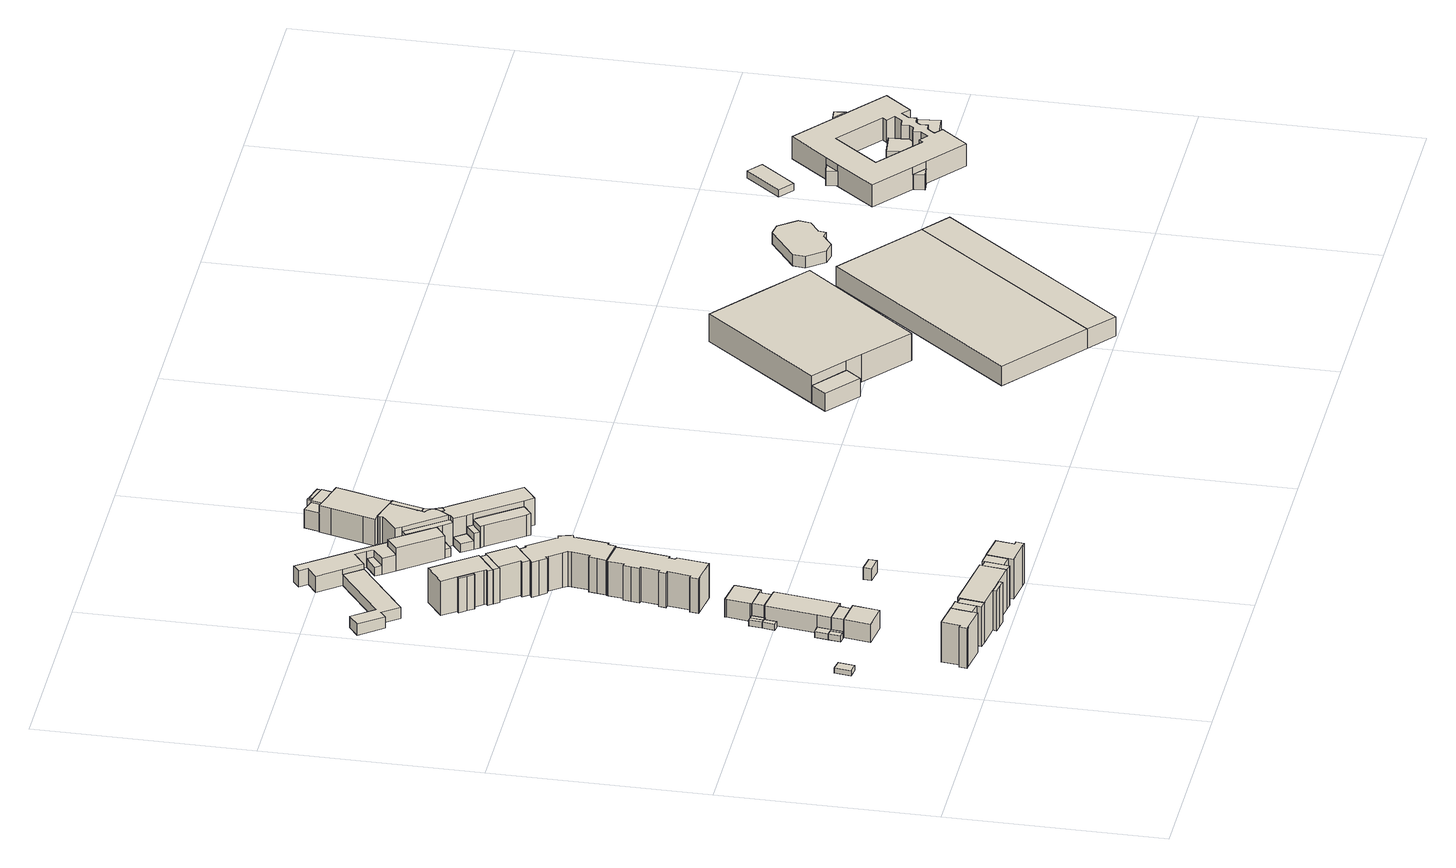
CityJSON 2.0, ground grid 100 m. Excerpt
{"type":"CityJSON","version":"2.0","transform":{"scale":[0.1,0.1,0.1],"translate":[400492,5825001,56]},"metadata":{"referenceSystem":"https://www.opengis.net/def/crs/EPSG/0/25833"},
"CityObjects":{
"building1":{"type":"Building","attributes":{"Gemeindeschluessel":"11000011","BezugspunktDach":"2200","function":"31001_2523","measuredHeight":2.46,"storeysAboveGround":1},"address":[{"country":"Germany","locality":"Berlin","thoroughfareNumber":"47 (1)","thoroughfareName":"Wartiner Straße"}],"geometry":[{"type":"Solid","lod":"1","boundaries":[[[[0,1,2,3]],[[4,5,6,7]],[[4,7,3,2]],[[5,4,2,1]],[[6,5,1,0]],[[7,6,0,3]]]]}]},
"building2":{"type":"Building","attributes":{"Gemeindeschluessel":"11000011","BezugspunktDach":"2200","function":"51009_1610","measuredHeight":2.93,"storeysAboveGround":0},"address":[{"country":"Germany","locality":"Berlin"}],"geometry":[{"type":"Solid","lod":"1","boundaries":[[[[8,9,10,11]],[[12,13,14,15]],[[12,15,11,10]],[[13,12,10,9]],[[14,13,9,8]],[[15,14,8,11]]]]}]},
"building3":{"type":"Building","attributes":{"Gemeindeschluessel":"11000011","function":"31001_1010"},"address":[{"country":"Germany","locality":"Berlin","thoroughfareNumber":"2, 4, 6, 8","thoroughfareName":"Passower Straße"}],"children":["building3-1","building3-2","building3-3","building3-4","building3-5","building3-6","building3-7","building3-8"]},
"building3-1":{"type":"BuildingPart","attributes":{"BezugspunktDach":"2200","measuredHeight":19.99,"storeysAboveGround":6},"parents":["building3"],"geometry":[{"type":"MultiSurface","lod":"1","boundaries":[[[16,17,18,19,20,21,22,23]],[[24,25,26,27,28,29,30,31]],[[24,32,33,23,22]],[[25,24,22,21]],[[26,25,21,20]],[[27,26,20,19]],[[34,35,19,18]],[[28,18,17,36,37]],[[31,30,16,23]],[[31,33,32,24]],[[28,27,35,34]],[[29,37,36,17]],[[30,29,17,16]]]}]},
"building3-2":{"type":"BuildingPart","attributes":{"BezugspunktDach":"2200","measuredHeight":19.97,"storeysAboveGround":6},"parents":["building3"],"geometry":[{"type":"MultiSurface","lod":"1","boundaries":[[[33,32,38,39,40,41]],[[42,43,44,24,31,45]],[[42,45,41,40]],[[39,46,39,38]],[[24,44,38,32]],[[45,31,33,41]],[[43,42,47,40,39]],[[43,46,39,38,44]],[[31,24,32,33]]]}]},
"building3-3":{"type":"BuildingPart","attributes":{"BezugspunktDach":"2200","measuredHeight":19.94,"storeysAboveGround":6},"parents":["building3"],"geometry":[{"type":"Solid","lod":"1","boundaries":[[[[40,39,38,48,49,50]],[[51,52,44,43,42,53]],[[52,51,49,48]],[[44,52,48,38]],[[53,42,40,50]],[[51,53,50,49]],[[44,38,39,43]],[[42,43,39,40]]]]}]},
"building3-4":{"type":"BuildingPart","attributes":{"BezugspunktDach":"2200","measuredHeight":20.04,"storeysAboveGround":6},"parents":["building3"],"geometry":[{"type":"MultiSurface","lod":"1","boundaries":[[[54,55,56,57,58,59,60,61]],[[62,63,64,51,53,65,66,67]],[[62,67,61,60]],[[63,62,60,59]],[[64,63,59,58]],[[51,64,58,57]],[[50,49,57,56]],[[65,53,56,55]],[[66,65,55,54]],[[67,66,54,61]],[[53,51,49,50]]]}]},
"building3-5":{"type":"BuildingPart","attributes":{"BezugspunktDach":"2200","measuredHeight":19.9,"storeysAboveGround":6},"parents":["building3"],"geometry":[{"type":"Solid","lod":"1","boundaries":[[[[68,69,70,71,35,34]],[[27,72,73,74,75,28]],[[72,27,35,71]],[[75,74,69,68]],[[28,75,68,34]],[[34,35,27,28]],[[73,72,71,70]],[[70,69,74,73]]]]}]},
"building3-6":{"type":"BuildingPart","attributes":{"BezugspunktDach":"2200","measuredHeight":20.03,"storeysAboveGround":6},"parents":["building3"],"geometry":[{"type":"MultiSurface","lod":"1","boundaries":[[[76,77,78,79,80,81,82,83]],[[84,85,86,87,88,89,90,91]],[[84,91,83,82]],[[92,93,84,82,81]],[[86,85,81,80]],[[87,86,80,79]],[[88,87,79,78]],[[89,88,78,77]],[[90,89,77,76]],[[91,90,76,83]],[[85,84,93,92]]]}]},
"building3-7":{"type":"BuildingPart","attributes":{"BezugspunktDach":"2200","measuredHeight":19.99,"storeysAboveGround":6},"parents":["building3"],"geometry":[{"type":"MultiSurface","lod":"1","boundaries":[[[94,95,36,16,96]],[[30,37,97,98,99]],[[30,99,96,16]],[[29,17,16,100,17,29,37]],[[97,37,36,95]],[[98,97,95,94]],[[99,98,94,96]],[[37,29,17,100,36]],[[30,16,17,29]]]}]},
"building3-8":{"type":"BuildingPart","attributes":{"BezugspunktDach":"2200","measuredHeight":19.94,"storeysAboveGround":6},"parents":["building3"],"geometry":[{"type":"MultiSurface","lod":"1","boundaries":[[[93,92,101,71,70,69]],[[73,72,102,85,84,74]],[[70,103,70,71]],[[102,72,71,101]],[[85,102,101,92]],[[74,84,93,69]],[[73,74,69,70]],[[104,72,73,103,70,71]],[[84,85,92,93]]]}]},
"building4":{"type":"Building","attributes":{"Gemeindeschluessel":"11000011","BezugspunktDach":"2200","function":"51009_1610","measuredHeight":3.01,"storeysAboveGround":0},"address":[{"country":"Germany","locality":"Berlin"}],"geometry":[{"type":"Solid","lod":"1","boundaries":[[[[105,106,107,108]],[[109,110,111,112]],[[109,112,108,107]],[[110,109,107,106]],[[111,110,106,105]],[[112,111,105,108]]]]}]},
"building5":{"type":"Building","attributes":{"Gemeindeschluessel":"11000011","function":"31001_3021"},"address":[{"country":"Germany","locality":"Berlin","thoroughfareNumber":"47, 49","thoroughfareName":"Wartiner Straße"}],"children":["building5-1","building5-2","building5-3","building5-4","building5-5","building5-6","building5-7"]},
"building5-1":{"type":"BuildingPart","attributes":{"BezugspunktDach":"2200","measuredHeight":9.07,"storeysAboveGround":3},"parents":["building5"],"geometry":[{"type":"MultiSurface","lod":"1","boundaries":[[[113,114,115,116,117,118,119,120,121,122]],[[123,124,125,126,127,128,129,130,131,132]],[[123,132,133,134,135,136,122,121]],[[124,123,121,120]],[[137,138,139,140,125,124,120,119]],[[127,126,118,117]],[[128,127,117,116]],[[129,128,116,115]],[[130,129,115,114]],[[131,130,114,113]],[[132,122,113,131,113,122]],[[136,135,134,133]],[[140,139,138,137]],[[118,126,125,119]]]}]},
"building5-2":{"type":"BuildingPart","attributes":{"BezugspunktDach":"2200","measuredHeight":9.06,"storeysAboveGround":3},"parents":["building5"],"geometry":[{"type":"MultiSurface","lod":"1","boundaries":[[[141,142,143,144,145,146]],[[147,148,149,150,151,152]],[[147,152,146,145]],[[148,144,145,147,145,144]],[[149,148,144,143]],[[150,149,143,142]],[[151,150,142,141]],[[152,151,141,146]]]}]},
"building5-3":{"type":"BuildingPart","attributes":{"BezugspunktDach":"2200","measuredHeight":9.04,"storeysAboveGround":3},"parents":["building5"],"geometry":[{"type":"MultiSurface","lod":"1","boundaries":[[[144,113,122,145]],[[132,131,148,147]],[[132,147,153,133,136,154,145,122]],[[148,131,113,144]],[[154,136,133,153]],[[131,132,122,113]],[[148,144,145,147]]]}]},
"building5-4":{"type":"BuildingPart","attributes":{"BezugspunktDach":"2200","measuredHeight":9.11,"storeysAboveGround":3},"parents":["building5"],"geometry":[{"type":"MultiSurface","lod":"1","boundaries":[[[118,155,156,119]],[[157,158,126,125]],[[159,137,140,160,157,125,119,156]],[[161,162,156,155]],[[126,158,155,118]],[[160,140,137,159]],[[163,164,158,161]],[[165,157,162,161,158]],[[125,126,118,119]]]}]},
"building5-5":{"type":"BuildingPart","attributes":{"BezugspunktDach":"2200","measuredHeight":9.08,"storeysAboveGround":3},"parents":["building5"],"geometry":[{"type":"Solid","lod":"1","boundaries":[[[[161,163,166,167,168,169,170,171,172,173,174,162]],[[175,176,177,178,179,180,181,182,164,158,157]],[[175,157,162,174]],[[176,175,174,173]],[[176,173,172]],[[177,176,172,171]],[[178,177,171,170]],[[179,178,170,169]],[[180,179,169,168]],[[181,180,168,167]],[[182,181,167,166]],[[164,182,166,163]],[[158,164,163,161]],[[158,161,162,157]]]]}]},
"building5-6":{"type":"BuildingPart","attributes":{"BezugspunktDach":"2200","measuredHeight":3.01,"storeysAboveGround":3},"parents":["building5"],"geometry":[{"type":"MultiSurface","lod":"1","boundaries":[[[183,184,138,185,106,105,108,186]],[[112,111,110,187,139,188,189,190]],[[112,190,186,108]],[[111,112,108,105]],[[110,111,105,106]],[[187,110,106,185]],[[187,185,159,160]],[[188,139,138,184]],[[189,188,184,183]],[[190,189,183,186]],[[139,140,137,138]],[[160,159,137,140]]]}]},
"building5-7":{"type":"BuildingPart","attributes":{"BezugspunktDach":"2200","measuredHeight":2.92,"storeysAboveGround":3},"parents":["building5"],"geometry":[{"type":"MultiSurface","lod":"1","boundaries":[[[9,8,154,135,191,10]],[[192,134,153,14,13,12]],[[192,12,10,191]],[[134,192,191,135]],[[14,153,154,8]],[[13,14,8,9]],[[12,13,9,10]],[[134,135,136,133]],[[153,133,136,154]]]}]},
"building6":{"type":"Building","attributes":{"Gemeindeschluessel":"11000011","BezugspunktDach":"2200","function":"31001_1010","measuredHeight":17.37,"storeysAboveGround":5},"address":[{"country":"Germany","locality":"Berlin","thoroughfareNumber":"35, 37, 39","thoroughfareName":"Wartiner Straße"}],"geometry":[{"type":"Solid","lod":"1","boundaries":[[[[193,194,195,196,197,198,199,200,201,202,203,204,205,206,207,208,209,210,211,212,213]],[[214,215,216,217,218,219,220,221,222,223,224,225,226,227,228,229,230,231,232,233,234]],[[214,234,213,212]],[[215,214,212,211]],[[216,215,211,210]],[[217,216,210,209]],[[218,217,209,208]],[[219,218,208,207]],[[220,219,207,206]],[[221,220,206,205]],[[222,221,205,204]],[[223,222,204,203]],[[224,223,203,202]],[[225,224,202,201]],[[226,225,201,200]],[[227,226,200,199]],[[228,227,199,198]],[[229,228,198,197]],[[230,229,197,196]],[[231,230,196,195]],[[232,231,195,194]],[[233,232,194,193]],[[234,233,193,213]]]]}]},
"building7":{"type":"Building","attributes":{"Gemeindeschluessel":"11000011","function":"31001_1010"},"address":[{"country":"Germany","locality":"Berlin","thoroughfareNumber":"25, 27, 29","thoroughfareName":"Wartiner Straße"}],"children":["building7-1","building7-2","building7-3","building7-4"]},
"building7-1":{"type":"BuildingPart","attributes":{"BezugspunktDach":"2200","measuredHeight":17.24,"storeysAboveGround":5},"parents":["building7"],"geometry":[{"type":"MultiSurface","lod":"1","boundaries":[[[235,236,237,238,239,240,241,242,243,244]],[[245,246,247,248,249,250,251,252,253,254]],[[245,254,244,243]],[[246,245,243,242]],[[247,246,242,241]],[[249,248,240,239]],[[250,249,239,238]],[[251,250,238,237]],[[252,251,237,236]],[[254,253,235,244]],[[248,247,255,241,240]],[[236,235,253,252]]]}]},
"building7-2":{"type":"BuildingPart","attributes":{"BezugspunktDach":"2200","measuredHeight":17.2,"storeysAboveGround":5},"parents":["building7"],"geometry":[{"type":"MultiSurface","lod":"1","boundaries":[[[256,257,258,259,260,241,240]],[[247,261,262,263,264,265,248]],[[261,247,241,260]],[[264,263,258,257]],[[265,264,257,256]],[[248,265,256,240]],[[266,247,248,240,241]],[[262,261,260,259]],[[263,262,259,258]]]}]},
"building7-3":{"type":"BuildingPart","attributes":{"BezugspunktDach":"2200","measuredHeight":17.29,"storeysAboveGround":5},"parents":["building7"],"geometry":[{"type":"MultiSurface","lod":"1","boundaries":[[[258,267,268,269,270,271,272,260,259]],[[261,273,274,275,276,277,278,263,262]],[[279,260,259,262,259,260]],[[273,261,260,272]],[[274,273,272,271]],[[275,274,271,270]],[[276,275,270,269]],[[277,276,269,268]],[[278,277,268,267]],[[263,278,267,258]],[[262,259,258,259]],[[261,262,259,260,279]],[[263,258,259,262]]]}]},
"building7-4":{"type":"BuildingPart","attributes":{"BezugspunktDach":"2200","measuredHeight":17.24,"storeysAboveGround":5},"parents":["building7"],"geometry":[{"type":"Solid","lod":"1","boundaries":[[[[280,281,236,235,282]],[[253,252,283,284,285]],[[253,285,282,235]],[[283,252,236,281]],[[284,283,281,280]],[[285,284,280,282]],[[235,236,252,253]]]]}]},
"building8":{"type":"Building","attributes":{"Gemeindeschluessel":"11000011","BezugspunktDach":"2200","function":"31001_2143","measuredHeight":5.8,"storeysAboveGround":1},"address":[{"country":"Germany","locality":"Berlin","thoroughfareNumber":"47 (2)","thoroughfareName":"Wartiner Straße"}],"geometry":[{"type":"Solid","lod":"1","boundaries":[[[[286,287,288,289]],[[290,291,292,293]],[[290,293,289,288]],[[291,290,288,287]],[[292,291,287,286]],[[293,292,286,289]]]]}]},
"building9":{"type":"Building","attributes":{"Gemeindeschluessel":"11000011","BezugspunktDach":"2200","function":"31001_1010","measuredHeight":17.4,"storeysAboveGround":5},"address":[{"country":"Germany","locality":"Berlin","thoroughfareNumber":"31, 33","thoroughfareName":"Wartiner Straße"}],"geometry":[{"type":"Solid","lod":"1","boundaries":[[[[294,295,296,297,298,299,300,301,302,303,304,305,306,307,308,309,310,311,312,313,314,315,316,317,318,319,320]],[[321,322,323,324,325,326,327,328,329,330,331,332,333,334,335,336,337,338,339,340,341,342,343,344,345,346,347]],[[321,347,320,319]],[[322,321,319,318]],[[323,322,318,317]],[[324,323,317,316]],[[325,324,316,315]],[[326,325,315,314]],[[327,326,314,313]],[[328,327,313,312]],[[329,328,312,311]],[[330,329,311,310]],[[331,330,310,309]],[[332,331,309,308]],[[333,332,308,307]],[[334,333,307,306]],[[335,334,306,305]],[[336,335,305,304]],[[337,336,304,303]],[[338,337,303,302]],[[339,338,302,301]],[[340,339,301,300]],[[341,340,300,299]],[[342,341,299,298]],[[343,342,298,297]],[[344,343,297,296]],[[345,344,296,295]],[[346,345,295,294]],[[347,346,294,320]]]]}]},
"building10":{"type":"Building","attributes":{"name":"Feldmark-Schule","Gemeindeschluessel":"11000011","function":"31001_3021"},"address":[{"country":"Germany","locality":"Berlin","thoroughfareNumber":"23","thoroughfareName":"Wartiner Straße"}],"children":["building10-1","building10-2","building10-3","building10-4","building10-5","building10-6","building10-7","building10-8","building10-9","building10-10","building10-11","building10-12","building10-13","building10-14","building10-15","building10-16","building10-17"]},
"building10-1":{"type":"BuildingPart","attributes":{"BezugspunktDach":"2200","measuredHeight":13.97,"storeysAboveGround":3},"parents":["building10"],"geometry":[{"type":"MultiSurface","lod":"1","boundaries":[[[348,349,350,351,352,353,354,355,356,357]],[[358,359,360,361,362,363,364,365,366,367]],[[358,367,357,356]],[[359,358,356,355]],[[360,359,355,354]],[[361,360,354,353],[368,369,370,371]],[[372,373,369,374,362,361,353,352]],[[363,362,352,351]],[[364,363,351,350]],[[365,364,350,349]],[[367,366,348,357]],[[370,369,368,371]],[[374,369,373,372]],[[365,349,375,376]],[[366,376,375,348]]]}]},
"building10-2":{"type":"BuildingPart","attributes":{"BezugspunktDach":"2200","measuredHeight":13.9,"storeysAboveGround":3},"parents":["building10"],"geometry":[{"type":"MultiSurface","lod":"1","boundaries":[[[377,378,379,380,381,382,383,384,385,386,387,388,389,390,391,392]],[[393,394,395,396,397,398,399,400,401,402,403,404,405,406,407,408]],[[409,410,408,392,391]],[[394,411,409,393,391,390]],[[395,394,390,389]],[[397,396,388,387]],[[398,397,387,386]],[[399,398,386,385]],[[400,399,385,384]],[[401,400,384,383]],[[402,401,383,382]],[[403,402,382,381]],[[404,403,381,380]],[[405,404,380,379]],[[406,412,413,414,405,415,416,417,379,378],[415,414,413,416]],[[407,418,419,378,377]],[[420,421,407,377,392]],[[393,408,410,409]],[[393,409,411,394,422]],[[396,395,389,388]],[[414,413,412,406]],[[413,414,415,416]],[[417,416,415,405]],[[406,419,418,407]],[[423,408,407,421,420]]]}]},
"building10-3":{"type":"BuildingPart","attributes":{"BezugspunktDach":"2200","measuredHeight":11.34,"storeysAboveGround":3},"parents":["building10"],"geometry":[{"type":"MultiSurface","lod":"1","boundaries":[[[424,425,426,417,416,413,412,427]],[[406,414,415,405,428,429,430,431]],[[419,432,431,427,412]],[[428,405,417,426]],[[429,428,426,425]],[[430,429,425,424]],[[431,430,424,427]],[[406,431,432,419]],[[414,406,412,413]],[[415,414,413,416]],[[405,415,416,417]]]}]},
"building10-4":{"type":"BuildingPart","attributes":{"BezugspunktDach":"2200","measuredHeight":11.5,"storeysAboveGround":3},"parents":["building10"],"geometry":[{"type":"MultiSurface","lod":"1","boundaries":[[[433,434,410,411,435,436]],[[437,394,408,438,439,440]],[[441,442,443,436,435]],[[438,408,410,434]],[[444,445,446,447,439,438,434,433]],[[448,449,450,433,436]],[[437,440,443,442,441]],[[394,395,451,411]],[[437,435,451,395]],[[408,393,409,410]],[[394,411,409,393]],[[447,446,445,444]],[[440,439,450,449,448]]]}]},
"building10-5":{"type":"BuildingPart","attributes":{"BezugspunktDach":"2200","measuredHeight":13.72,"storeysAboveGround":3},"parents":["building10"],"geometry":[{"type":"MultiSurface","lod":"1","boundaries":[[[452,453,454,455,456]],[[376,365,457,458,459]],[[365,349,375,455,454]],[[457,365,454,453]],[[458,457,453,452]],[[459,458,452,456]],[[376,460,459,456,455]],[[375,349,365,376]]]}]},
"building10-6":{"type":"BuildingPart","attributes":{"BezugspunktDach":"2200","measuredHeight":11.37,"storeysAboveGround":3},"parents":["building10"],"geometry":[{"type":"MultiSurface","lod":"1","boundaries":[[[461,450,449,462,463,464]],[[465,466,440,439,467,468]],[[469,470,468,464,463]],[[471,472,469,465,463,462]],[[440,466,462,449]],[[473,444,447,474,475,467,439,450,461]],[[468,467,461,464]],[[465,468,470,469]],[[466,465,469,472,471]],[[439,440,449,450]],[[475,474,447,444,473]]]}]},
"building10-7":{"type":"BuildingPart","attributes":{"BezugspunktDach":"2200","measuredHeight":13.89,"storeysAboveGround":3},"parents":["building10"],"geometry":[{"type":"MultiSurface","lod":"1","boundaries":[[[476,477,478,479,480,481,482,483,484,485,486,487,488,489,490,491,492,493,494,495,496,497]],[[498,499,366,376,459,500,501,502,503,504,505,506,507,508,509,510,511,512,396,395,437,513]],[[498,513,497,496]],[[499,498,496,495]],[[366,499,495,494]],[[376,375,348,494,493]],[[456,455,376,493,492]],[[500,459,492,491]],[[501,500,491,490]],[[502,501,490,489]],[[503,502,489,488]],[[504,503,488,487]],[[505,504,487,486]],[[506,505,486,485]],[[507,506,485,484]],[[508,507,484,483]],[[509,508,483,482]],[[510,509,482,481]],[[511,510,481,480]],[[512,511,480,479]],[[396,512,479,478]],[[389,388,478,477]],[[437,435,451,395,477,476]],[[514,442,437,476,497]],[[348,375,376,366]],[[459,515,376,455,456]],[[395,396,388,389]],[[395,451,435,437]],[[513,437,442,514]]]}]},
"building10-8":{"type":"BuildingPart","attributes":{"BezugspunktDach":"2200","measuredHeight":4.19,"storeysAboveGround":3},"parents":["building10"],"geometry":[{"type":"MultiSurface","lod":"1","boundaries":[[[516,445,444,473]],[[447,446,517,474]],[[517,446,445,516]],[[474,517,516,473]],[[447,474,518,473,444]],[[446,447,444,445]]]}]},
"building10-9":{"type":"BuildingPart","attributes":{"BezugspunktDach":"2200","measuredHeight":4.34,"storeysAboveGround":3},"parents":["building10"],"geometry":[{"type":"MultiSurface","lod":"1","boundaries":[[[519,421,420,520]],[[408,407,521,522]],[[408,522,520,420]],[[408,420,408,407]],[[522,521,519,520]],[[407,408,420,421]],[[523,521,407,524,421,519]]]}]},
"building10-10":{"type":"BuildingPart","attributes":{"BezugspunktDach":"2200","measuredHeight":8.1,"storeysAboveGround":3},"parents":["building10"],"geometry":[{"type":"MultiSurface","lod":"1","boundaries":[[[525,526,527,528,529,530,470,469,472,442,514,531,532,533,534,535]],[[536,537,538,539,540,541,542,543,544,545,546,547,548,549,550,551]],[[536,551,535,534]],[[537,536,534,533]],[[538,537,533,532]],[[539,538,532,531]],[[540,539,531,514]],[[542,541,437,440,443,472]],[[543,542,466,465]],[[544,543,465,468]],[[545,544,470,530]],[[552,553,530,529]],[[546,545,554,555,556]],[[547,546,555,557,558,552,529,528]],[[548,547,528,527]],[[549,548,527,526]],[[559,560,549,526,525]],[[551,550,525,535]],[[541,540,514,442]],[[442,443,440,437]],[[465,466,472,469]],[[468,465,469,470]],[[556,555,554,553,552]],[[552,558,557,555]],[[561,550,549,560,559]]]}]},
"building10-11":{"type":"BuildingPart","attributes":{"BezugspunktDach":"2200","measuredHeight":4.45,"storeysAboveGround":3},"parents":["building10"],"geometry":[{"type":"MultiSurface","lod":"1","boundaries":[[[553,552,558,562]],[[557,555,554,563]],[[557,563,562,558]],[[563,554,553,562]],[[557,558,552,555]],[[555,564,552,553,554]]]}]},
"building10-12":{"type":"BuildingPart","attributes":{"BezugspunktDach":"2200","measuredHeight":5.66,"storeysAboveGround":3},"parents":["building10"],"geometry":[{"type":"MultiSurface","lod":"1","boundaries":[[[565,566,567,560,559,568,569,570]],[[571,572,550,549,573,574,575,576]],[[571,576,570,569]],[[572,571,569,568]],[[550,572,568,559]],[[549,550,559,550,549,560]],[[573,549,560,567]],[[574,573,567,566]],[[575,574,566,565]],[[576,575,565,570]]]}]},
"building10-13":{"type":"BuildingPart","attributes":{"BezugspunktDach":"2200","measuredHeight":7.88,"storeysAboveGround":3},"parents":["building10"],"geometry":[{"type":"MultiSurface","lod":"1","boundaries":[[[432,419,418,577]],[[407,406,431,521]],[[421,519,578,577,418]],[[406,407,406,419]],[[406,419,406,431]],[[521,431,432,577]],[[407,521,578,519,421]],[[579,418,419,406,407]],[[431,406,419,432]]]}]},
"building10-14":{"type":"BuildingPart","attributes":{"BezugspunktDach":"2200","measuredHeight":9.2,"storeysAboveGround":3},"parents":["building10"],"geometry":[{"type":"Solid","lod":"1","boundaries":[[[[370,580,581,371]],[[582,583,369,368]],[[582,368,371,581]],[[583,582,581,580]],[[583,580,583,369]],[[369,583,580,370]],[[368,369,370,371]]]]}]},
"building10-15":{"type":"BuildingPart","attributes":{"BezugspunktDach":"2200","measuredHeight":11.5,"storeysAboveGround":3},"parents":["building10"],"geometry":[{"type":"MultiSurface","lod":"1","boundaries":[[[372,584,585,586,587,588,589,590,373]],[[583,591,592,593,594,595,596,374,369]],[[580,370,373,590]],[[591,583,590,589]],[[592,591,589,588]],[[597,598,588,587]],[[599,597,587,586]],[[600,601,586,585]],[[596,595,585,584]],[[374,596,584,372]],[[583,369,370,580]],[[602,593,592,598,597]],[[594,593,597,599]],[[595,594,601,600]],[[369,374,372,373]]]}]},
"building10-16":{"type":"BuildingPart","attributes":{"BezugspunktDach":"2200","measuredHeight":9.81,"storeysAboveGround":3},"parents":["building10"],"geometry":[{"type":"MultiSurface","lod":"1","boundaries":[[[600,603,604,601]],[[605,606,595,594]],[[606,605,604,603]],[[595,606,603,600]],[[594,599,607,605]],[[595,600,601,594]]]}]},
"building10-17":{"type":"BuildingPart","attributes":{"BezugspunktDach":"2200","measuredHeight":8.2,"storeysAboveGround":3},"parents":["building10"],"geometry":[{"type":"Solid","lod":"1","boundaries":[[[[599,607,598,597]],[[592,605,594,593]],[[605,592,598,607]],[[592,593,597,598]],[[605,607,599,594]],[[593,594,599,597]]]]}]},
"building11":{"type":"Building","attributes":{"Gemeindeschluessel":"11000011","BezugspunktDach":"2200","function":"51009_1610","measuredHeight":13.74,"storeysAboveGround":0},"address":[{"country":"Germany","locality":"Berlin"}],"geometry":[{"type":"Solid","lod":"1","boundaries":[[[[608,609,610,611,612,613,614,615,616,617,618,619,620,621,622,623,624,625,626]],[[627,628,629,630,631,632,633,634,635,636,637,638,639,640,641,642,643,644,645]],[[627,645,626,625]],[[628,627,625,624]],[[629,628,624,623]],[[630,629,623,622]],[[631,630,622,621]],[[632,631,621,620]],[[633,632,620,619]],[[634,633,619,618]],[[635,634,618,617]],[[636,635,617,616]],[[637,636,616,615]],[[638,637,615,614]],[[639,638,614,613]],[[640,639,613,612]],[[641,640,612,611]],[[642,641,611,610]],[[643,642,610,609]],[[644,643,609,608]],[[645,644,608,626]]]]}]},
"building12":{"type":"Building","attributes":{"Gemeindeschluessel":"11000011","function":"31001_2111"},"address":[{"country":"Germany","locality":"Berlin","thoroughfareNumber":"51 (9)","thoroughfareName":"Hohenschönhauser Straße"}],"children":["building12-1","building12-2"]},
"building12-1":{"type":"BuildingPart","attributes":{"BezugspunktDach":"2200","measuredHeight":16.25,"storeysAboveGround":3},"parents":["building12"],"geometry":[{"type":"MultiSurface","lod":"1","boundaries":[[[646,647,648,649,650,651,652]],[[653,654,655,656,657,658,659]],[[653,659,652,651]],[[654,653,651,650]],[[655,654,650,649]],[[656,655,649,648]],[[657,656,648,647]],[[658,657,647,646]],[[660,661,646,652]],[[659,658,661,660]]]}]},
"building12-2":{"type":"BuildingPart","attributes":{"BezugspunktDach":"2200","measuredHeight":9,"storeysAboveGround":3},"parents":["building12"],"geometry":[{"type":"MultiSurface","lod":"1","boundaries":[[[662,661,660,663]],[[659,658,664,665]],[[659,665,663,660]],[[664,658,661,662]],[[665,664,662,663]],[[658,659,666,660,661]]]}]},
"building13":{"type":"Building","attributes":{"Gemeindeschluessel":"11000011","BezugspunktDach":"2200","function":"31001_2111","measuredHeight":9.64,"storeysAboveGround":1},"address":[{"country":"Germany","locality":"Berlin","thoroughfareNumber":"51 (8)","thoroughfareName":"Hohenschönhauser Straße"}],"geometry":[{"type":"Solid","lod":"1","boundaries":[[[[667,668,669,670]],[[671,672,673,674]],[[671,674,670,669]],[[672,671,669,668]],[[673,672,668,667]],[[674,673,667,670]]]]}]},
"building14":{"type":"Building","attributes":{"Gemeindeschluessel":"11000011","BezugspunktDach":"2200","function":"51009_1610","measuredHeight":9.7,"storeysAboveGround":0},"address":[{"country":"Germany","locality":"Berlin"}],"geometry":[{"type":"Solid","lod":"1","boundaries":[[[[675,676,668,667]],[[672,677,678,673]],[[672,673,667,668]],[[677,672,668,676]],[[678,677,676,675]],[[673,678,675,667]]]]}]},
"building15":{"type":"Building","attributes":{"Gemeindeschluessel":"11000011","BezugspunktDach":"2200","function":"31001_2580","measuredHeight":5.8,"storeysAboveGround":1},"address":[{"country":"Germany","locality":"Berlin","thoroughfareNumber":"51 (3)","thoroughfareName":"Hohenschönhauser Straße"}],"geometry":[{"type":"Solid","lod":"1","boundaries":[[[[679,680,681,682,683,684,685,686,687,688,689]],[[690,691,692,693,694,695,696,697,698,699,700]],[[690,700,689,688]],[[691,690,688,687]],[[692,691,687,686]],[[693,692,686,685]],[[694,693,685,684]],[[695,694,684,683]],[[696,695,683,682]],[[697,696,682,681]],[[698,697,681,680]],[[699,698,680,679]],[[700,699,679,689]]]]}]},
"building16":{"type":"Building","attributes":{"Gemeindeschluessel":"11000011","BezugspunktDach":"2200","function":"31001_2520","measuredHeight":3.58,"storeysAboveGround":1},"address":[{"country":"Germany","locality":"Berlin","thoroughfareNumber":"51 (10)","thoroughfareName":"Hohenschönhauser Straße"}],"geometry":[{"type":"Solid","lod":"1","boundaries":[[[[701,702,703,704]],[[705,706,707,708]],[[705,708,704,703]],[[706,705,703,702]],[[707,706,702,701]],[[708,707,701,704]]]]}]},
"building17":{"type":"Building","attributes":{"Gemeindeschluessel":"11000011","function":"31001_2020"},"address":[{"country":"Germany","locality":"Berlin","thoroughfareNumber":"51 (4)","thoroughfareName":"Hohenschönhauser Straße"}],"children":["building17-1","building17-2","building17-3","building17-4","building17-5","building17-6"]},
"building17-1":{"type":"BuildingPart","attributes":{"BezugspunktDach":"2200","measuredHeight":11.05,"storeysAboveGround":3},"parents":["building17"],"geometry":[{"type":"MultiSurface","lod":"1","boundaries":[[[709,710,711,712,713,714,715,716,717,718,719,720,721,722,723,724,725,726,727,728],[729,730,731,732,733,734,735,736,737,738,739,740,741,742]],[[743,744,745,746,747,748,749,750,751,752,753,754,755,756,757,758,759,760,761,762],[763,764,765,766,767,768,769,770,771,772,773,774,775,776]],[[743,762,728,727]],[[777,778,727,726]],[[744,743,778,779,780]],[[745,744,726,725]],[[746,745,725,724]],[[747,746,724,781,782,723]],[[748,747,723,722]],[[749,748,722,721]],[[750,749,721,720]],[[751,750,720,719]],[[752,751,719,718]],[[753,752,783,784,785,786,718,717]],[[787,785,717,716]],[[754,753,784,788]],[[789,787,716,715]],[[755,754,790,788,791]],[[756,755,715,714]],[[757,756,714,713]],[[758,757,713,712]],[[759,758,712,711]],[[760,759,711,710]],[[792,793,794,710,709]],[[761,760,795,796]],[[762,761,709,728]],[[763,776,742,741]],[[797,798,741,740]],[[764,763,799,800]],[[801,797,740,739]],[[765,764,800,802]],[[803,801,739,738]],[[766,765,804,802,805]],[[767,766,738,737]],[[768,767,737,736]],[[769,768,736,735]],[[770,769,735,734]],[[771,770,734,733]],[[772,771,733,732]],[[773,772,732,731]],[[774,773,731,730]],[[775,774,730,729]],[[776,775,729,742]],[[780,779,778,777]],[[723,782,781,724]],[[786,785,784,783]],[[788,784,785,787]],[[791,788,790,787,789]],[[796,795,794,793,792]],[[800,799,798,797]],[[802,800,797,801]],[[805,802,804,801,803]]]}]},
"building17-2":{"type":"BuildingPart","attributes":{"BezugspunktDach":"2200","measuredHeight":3.95,"storeysAboveGround":3},"parents":["building17"],"geometry":[{"type":"Solid","lod":"1","boundaries":[[[[806,798,797,801,803,807,808]],[[809,805,802,800,799,810,811]],[[809,811,808,807]],[[805,809,807,803]],[[810,799,798,806]],[[811,810,806,808]],[[802,805,803,801]],[[802,801,797,800]],[[800,797,798,799]]]]}]},
"building17-3":{"type":"BuildingPart","attributes":{"BezugspunktDach":"2200","measuredHeight":7.28,"storeysAboveGround":3},"parents":["building17"],"geometry":[{"type":"MultiSurface","lod":"1","boundaries":[[[789,812,813,814,786,785,787]],[[784,783,815,816,817,791,788]],[[815,783,786,814]],[[816,815,814,813]],[[817,816,813,812]],[[791,817,812,789]],[[784,788,818,787,785,819]],[[783,784,820,785,786]],[[791,789,787,788]]]}]},
"building17-4":{"type":"BuildingPart","attributes":{"BezugspunktDach":"2200","measuredHeight":7.49,"storeysAboveGround":3},"parents":["building17"],"geometry":[{"type":"MultiSurface","lod":"1","boundaries":[[[821,793,792]],[[795,822,796]],[[822,795,793,821]],[[796,822,821,792]],[[796,823,792,793,795]]]}]},
"building17-5":{"type":"BuildingPart","attributes":{"BezugspunktDach":"2200","measuredHeight":7.26,"storeysAboveGround":3},"parents":["building17"],"geometry":[{"type":"MultiSurface","lod":"1","boundaries":[[[778,777,824]],[[780,779,825]],[[780,825,824,777]],[[825,779,778,824]],[[779,780,777,778,826]]]}]},
"building17-6":{"type":"BuildingPart","attributes":{"BezugspunktDach":"2200","measuredHeight":11.46,"storeysAboveGround":3},"parents":["building17"],"geometry":[{"type":"MultiSurface","lod":"1","boundaries":[[[827,828,829]],[[830,782,781]],[[830,781,829,828]],[[782,830,828,827]],[[781,724,723,827,829]],[[782,723,724,781]]]}]}
},
"vertices":[
[127,591,37],[138,666,37],[89,674,37],[78,598,37],[89,674,13],[138,666,13],[127,591,13],[78,598,13],
[374,690,44],[382,746,44],[357,750,44],[349,694,44],[357,750,14],[382,746,14],[374,690,14],[349,694,14],
[578,70,208],[613,65,208],[759,44,208],[775,154,208],[776,166,208],[488,208,208],[486,196,208],[470,86,208],[486,196,8],[488,208,8],[776,166,8],[775,154,8],[759,44,8],[613,65,8],[578,70,8],[470,86,8],[486,196,207],[470,86,207],[759,44,207],[775,154,207],[654,59,208],[654,59,8],
[454,201,207],[451,201,207],[438,114,207],[434,91,207],[438,114,8],[451,201,8],[454,201,8],[434,91,8],[451,201,107],[438,114,182],
[456,213,207],[396,221,207],[382,123,207],[396,221,8],[456,213,8],[382,123,8],
[256,117,208],[379,99,208],[382,123,208],[396,221,208],[274,239,208],[262,153,208],[245,156,208],[240,119,208],[245,156,8],[262,153,8],[274,239,8],[379,99,8],[256,117,8],[240,119,8],
[794,38,207],[798,62,207],[810,149,207],[807,149,207],[807,149,8],[810,149,8],[798,62,8],[794,38,8],
[972,13,208],[991,10,208],[997,48,208],[978,50,208],[990,135,208],[868,153,208],[853,54,208],[850,31,208],[853,54,8],[868,153,8],[990,135,8],[978,50,8],[997,48,8],[991,10,8],[972,13,8],[850,31,8],[868,153,207],[853,54,207],
[615,47,208],[652,41,208],[575,53,208],[652,41,8],[615,47,8],[575,53,8],[634,62,208],
[808,161,207],[808,161,8],[810,149,157],[807,149,157],
[418,1046,44],[427,1106,44],[409,1109,44],[400,1048,44],[409,1109,14],[427,1106,14],[418,1046,14],[400,1048,14],
[494,731,104],[518,728,104],[519,731,104],[561,1025,104],[562,1028,104],[538,1032,104],[439,1046,104],[439,1043,104],[405,807,104],[396,745,104],[405,807,13],[439,1043,13],[439,1046,13],[538,1032,13],[562,1028,13],[561,1025,13],[519,731,13],[518,728,13],[494,731,13],[396,745,13],[396,745,14],[405,807,14],[405,807,44],[396,745,44],[439,1046,44],[439,1043,44],[439,1043,14],[439,1046,14],
[493,550,104],[510,669,104],[510,672,104],[486,676,104],[388,688,104],[370,567,104],[388,688,13],[486,676,13],[510,672,13],[510,669,13],[493,550,13],[370,567,13],
[388,688,14],[388,688,44],
[546,1088,104],[447,1102,104],[447,1102,13],[546,1088,13],[447,1102,44],[447,1102,14],[546,1088,102],[447,1102,102],[570,1084,102],[570,1084,13],[497,1095,13],
[571,1092,102],[571,1093,102],[586,1198,102],[587,1206,102],[465,1224,102],[464,1215,102],[448,1110,102],[448,1111,102],[447,1103,102],[447,1103,13],[448,1110,13],[464,1215,13],[465,1224,13],[587,1206,13],[586,1198,13],[571,1093,13],[571,1092,13],
[416,987,44],[424,1045,44],[447,1103,44],[392,991,44],[447,1103,14],[424,1045,14],[416,987,14],[392,991,14],
[366,812,44],[366,812,14],
[482,1338,189],[604,1320,189],[625,1466,189],[613,1468,189],[618,1500,189],[630,1498,189],[665,1739,189],[542,1757,189],[541,1750,189],[531,1679,189],[517,1681,189],[512,1643,189],[506,1605,189],[520,1603,189],[508,1519,189],[494,1521,189],[489,1486,189],[503,1484,189],[488,1378,189],[474,1380,189],[468,1340,189],[474,1380,16],[488,1378,16],[503,1484,16],[489,1486,16],[494,1521,16],[508,1519,16],[520,1603,16],[506,1605,16],[512,1643,16],[517,1681,16],[531,1679,16],[541,1750,16],[542,1757,16],[665,1739,16],[630,1498,16],[618,1500,16],[613,1468,16],[625,1466,16],[604,1320,16],[482,1338,16],[468,1340,16],
[276,2362,198],[321,2301,198],[352,2259,198],[359,2251,198],[349,2243,198],[363,2224,198],[463,2298,198],[472,2305,198],[326,2500,198],[227,2426,198],[326,2500,26],[472,2305,26],[463,2298,26],[363,2224,26],[349,2243,26],[359,2251,26],[352,2259,26],[321,2301,26],[276,2362,26],[227,2426,26],[463,2298,69],
[366,2220,198],[384,2196,198],[394,2204,198],[393,2205,198],[482,2272,198],[482,2272,26],[393,2205,26],[394,2204,26],[384,2196,26],[366,2220,26],[463,2298,121],
[458,2119,198],[448,2111,198],[471,2080,198],[481,2087,198],[580,2161,198],[492,2279,198],[492,2279,26],[580,2161,26],[481,2087,26],[471,2080,26],[448,2111,26],[458,2119,26],[482,2272,127],
[289,2322,198],[310,2293,198],[265,2353,198],[310,2293,26],[289,2322,26],[265,2353,26],
[954,649,72],[959,686,72],[885,696,72],[880,659,72],[885,696,14],[959,686,14],[954,649,14],[880,659,14],
[482,2041,195],[506,2011,195],[517,2019,195],[526,2008,195],[566,1954,195],[580,1935,195],[578,1917,195],[566,1835,195],[551,1837,195],[545,1799,195],[539,1758,195],[554,1756,195],[665,1740,195],[670,1775,195],[682,1774,195],[702,1918,195],[699,1932,195],[718,1937,195],[710,1968,195],[701,2000,195],[683,1996,195],[679,2009,195],[592,2125,195],[583,2118,195],[561,2147,195],[472,2080,195],[460,2071,195],[472,2080,21],[561,2147,21],[583,2118,21],[592,2125,21],[679,2009,21],[683,1996,21],[701,2000,21],[710,1968,21],[718,1937,21],[699,1932,21],[702,1918,21],[682,1774,21],[670,1775,21],[665,1740,21],[554,1756,21],[539,1758,21],[545,1799,21],[551,1837,21],[566,1835,21],[578,1917,21],[580,1935,21],[566,1954,21],[526,2008,21],[517,2019,21],[506,2011,21],[482,2041,21],[460,2071,21],
[772,2806,159],[914,2767,159],[929,2823,159],[969,2970,159],[984,3026,159],[886,3053,159],[821,3071,159],[806,3015,159],[766,2868,159],[751,2812,159],[766,2868,26],[806,3015,26],[821,3071,26],[886,3053,26],[984,3026,26],[969,2970,26],[929,2823,26],[914,2767,26],[772,2806,26],[751,2812,26],[821,3071,29],[886,3053,29],[886,3053,121],[821,3071,121],[984,3026,131],[886,3053,131],[984,3026,29],[885,2774,159],[885,2774,26],
[855,2431,161],[874,2405,161],[1020,2210,161],[1051,2169,161],[1070,2183,161],[1114,2216,161],[1133,2230,161],[918,2518,161],[897,2545,161],[878,2531,161],[876,2530,161],[864,2546,161],[836,2506,161],[840,2500,161],[835,2497,161],[817,2482,161],[835,2497,26],[840,2500,26],[836,2506,26],[864,2546,26],[876,2530,26],[878,2531,26],[897,2545,26],[918,2518,26],[1133,2230,26],[1114,2216,26],[1070,2183,26],[1051,2169,26],[1020,2210,26],[874,2405,26],[855,2431,26],[817,2482,26],[835,2497,141],[817,2482,141],[840,2500,141],[874,2405,133],[886,2389,133],[886,2389,26],[1008,2226,26],[1008,2226,133],[1020,2210,133],[855,2431,105],[874,2405,105],[817,2482,69],[855,2431,69],[839,2500,26],[817,2482,63],
[832,2349,133],[954,2185,133],[966,2170,133],[820,2365,133],[966,2170,26],[954,2185,26],[832,2349,26],[820,2365,26],[820,2365,105],
[769,2546,141],[786,2523,141],[702,2685,141],[679,2667,141],[702,2685,26],[786,2523,26],[769,2546,26],[679,2667,26],[702,2685,90],[702,2685,105],[679,2667,105],[769,2546,71],[786,2523,71],[786,2523,29],[769,2546,29],[679,2667,62],[679,2667,140],[769,2546,140],[836,2506,141],
[875,2622,163],[905,2735,163],[914,2767,163],[885,2774,163],[847,2629,163],[905,2735,26],[875,2622,26],[847,2629,26],[883,2767,26],
[703,2497,140],[678,2667,140],[629,2733,140],[563,2684,140],[629,2733,26],[678,2667,26],[703,2497,26],[563,2684,26],[629,2733,105],[563,2684,105],[678,2667,27],[678,2667,105],[703,2497,71],[703,2497,29],[703,2497,62],
[702,2685,165],[836,2506,165],[864,2546,165],[867,2552,165],[870,2558,165],[872,2565,165],[873,2571,165],[872,2578,165],[871,2585,165],[869,2590,165],[866,2595,165],[862,2600,165],[858,2604,165],[853,2607,165],[848,2610,165],[842,2612,165],[847,2629,165],[885,2774,165],[772,2806,165],[767,2792,165],[773,2784,165],[680,2714,165],[773,2784,26],[767,2792,26],[842,2612,26],[848,2610,26],[853,2607,26],[858,2604,26],[862,2600,26],[866,2595,26],[869,2590,26],[871,2585,26],[872,2578,26],[873,2571,26],[872,2565,26],[870,2558,26],[867,2552,26],[680,2714,26],[680,2714,105],[849,2637,26],
[720,2474,71],[720,2474,29],[703,2497,58],
[801,2390,69],[763,2442,69],[801,2390,26],[763,2442,26],[801,2390,44],[855,2431,58],
[401,2888,105],[462,2807,105],[534,2861,105],[568,2815,105],[588,2788,105],[522,2739,105],[674,2722,105],[390,3102,105],[353,3073,105],[382,3036,105],[323,2992,105],[382,3036,24],[353,3073,24],[390,3102,24],[674,2722,24],[680,2714,24],[702,2685,24],[678,2667,24],[629,2733,24],[563,2684,24],[522,2739,24],[588,2788,24],[568,2815,24],[534,2861,24],[462,2807,24],[401,2888,24],[323,2992,24],[588,2788,70],[522,2739,70],[522,2739,26],[588,2788,26],[588,2788,44],[568,2815,26],[568,2815,70],[401,2888,80],[462,2807,80],[401,2888,30],
[502,2766,70],[502,2766,26],[588,2788,31],
[82,2642,80],[116,2667,80],[173,2591,80],[137,2691,80],[60,2794,80],[1,2750,80],[60,2794,24],[137,2691,24],[173,2591,24],[116,2667,24],[82,2642,24],[1,2750,24],
[801,2390,105],[801,2390,43],[855,2431,98],
[905,3122,121],[840,3140,121],[840,3140,29],[905,3122,29],
[994,3061,131],[1003,3095,131],[927,3116,131],[911,3120,131],[917,3139,131],[910,3141,131],[905,3122,131],[910,3141,29],[917,3139,29],[911,3120,29],[927,3116,29],[1003,3095,29],[994,3061,29],[911,3120,111],[917,3139,111],[927,3116,111],[1003,3095,127],[927,3116,127],[911,3120,107],
[1008,3114,127],[932,3135,127],[932,3135,29],[1008,3114,29],[932,3135,111],
[848,2610,162],[853,2607,162],[858,2604,162],[862,2600,162],[866,2595,162],[869,2590,162],[871,2585,162],[872,2578,162],[873,2571,162],[872,2565,162],[870,2558,162],[867,2552,162],[864,2546,162],[876,2530,162],[897,2545,162],[878,2588,162],[875,2622,162],[847,2629,162],[842,2612,162],[847,2629,25],[875,2622,25],[878,2588,25],[897,2545,25],[876,2530,25],[864,2546,25],[867,2552,25],[870,2558,25],[872,2565,25],[873,2571,25],[872,2578,25],[871,2585,25],[869,2590,25],[866,2595,25],[862,2600,25],[858,2604,25],[853,2607,25],[848,2610,25],[842,2612,25],
[2476,1070,137],[2540,1016,137],[2755,837,137],[3195,1367,137],[2974,1546,137],[2752,1725,137],[2323,1193,137],[2752,1725,0],[2974,1546,0],[3195,1367,0],[2755,837,0],[2540,1016,0],[2476,1070,0],[2323,1193,0],[2323,1193,90],[2476,1070,90],
[2419,999,90],[2266,1123,90],[2419,999,0],[2266,1123,0],[2323,1193,13],
[2994,111,98],[3687,968,98],[3311,1273,98],[2618,416,98],[3311,1273,1],[3687,968,1],[2994,111,1],[2618,416,1],
[3119,10,98],[3811,868,98],[3811,868,1],[3119,10,1],
[3495,1348,61],[3550,1339,61],[3612,1384,61],[3647,1379,61],[3653,1415,61],[3714,1460,61],[3722,1516,61],[3660,1600,61],[3604,1608,61],[3440,1487,61],[3432,1431,61],[3440,1487,3],[3604,1608,3],[3660,1600,3],[3722,1516,3],[3714,1460,3],[3653,1415,3],[3647,1379,3],[3612,1384,3],[3550,1339,3],[3495,1348,3],[3432,1431,3],
[4064,1600,38],[4197,1764,38],[4132,1818,38],[3998,1654,38],[4132,1818,2],[4197,1764,2],[4064,1600,2],[3998,1654,2],
[4172,1099,111],[4231,1052,111],[4409,908,111],[4509,1031,111],[4472,1061,111],[4500,1095,111],[4535,1099,111],[4532,1135,111],[4548,1155,111],[4584,1159,111],[4580,1194,111],[4608,1229,111],[4645,1199,111],[4745,1322,111],[4567,1466,111],[4508,1514,111],[4330,1658,111],[4186,1480,111],[4138,1421,111],[3994,1243,111],[4442,1085,111],[4405,1115,111],[4389,1096,111],[4183,1263,111],[4350,1470,111],[4557,1303,111],[4541,1283,111],[4578,1254,111],[4550,1219,111],[4514,1215,111],[4518,1179,111],[4502,1160,111],[4466,1155,111],[4470,1120,111],[4138,1421,0],[4186,1480,0],[4330,1658,0],[4508,1514,0],[4567,1466,0],[4745,1322,0],[4645,1199,0],[4608,1229,0],[4580,1194,0],[4584,1159,0],[4548,1155,0],[4532,1135,0],[4535,1099,0],[4500,1095,0],[4472,1061,0],[4509,1031,0],[4409,908,0],[4231,1052,0],[4172,1099,0],[3994,1243,0],[4466,1155,0],[4502,1160,0],[4518,1179,0],[4514,1215,0],[4550,1219,0],[4578,1254,0],[4541,1283,0],[4557,1303,0],[4350,1470,0],[4183,1263,0],[4389,1096,0],[4405,1115,0],[4442,1085,0],[4470,1120,0],[4186,1480,75],[4138,1421,75],[4138,1421,2],[4186,1480,2],[4508,1514,2],[4567,1466,2],[4584,1159,3],[4548,1155,3],[4548,1155,76],[4584,1159,76],[4532,1135,76],[4532,1135,3],[4535,1099,76],[4532,1135,42],[4535,1099,3],[4172,1099,76],[4231,1052,76],[4231,1052,26],[4231,1052,1],[4172,1099,1],[4502,1160,42],[4466,1155,42],[4466,1155,2],[4502,1160,2],[4518,1179,42],[4518,1179,2],[4514,1215,42],[4518,1179,24],[4514,1215,2],
[4412,1149,42],[4509,1269,42],[4401,1258,42],[4509,1269,2],[4412,1149,2],[4401,1258,2],
[4540,1052,76],[4642,1062,76],[4631,1164,76],[4631,1164,3],[4642,1062,3],[4540,1052,3],[4532,1135,12],[4548,1155,22],[4548,1155,21],
[4178,1046,76],[4178,1046,1],[4172,1099,48],
[4133,1474,75],[4133,1474,2],[4138,1421,43],
[4567,1466,116],[4561,1519,116],[4508,1514,116],[4561,1519,2]
]}
